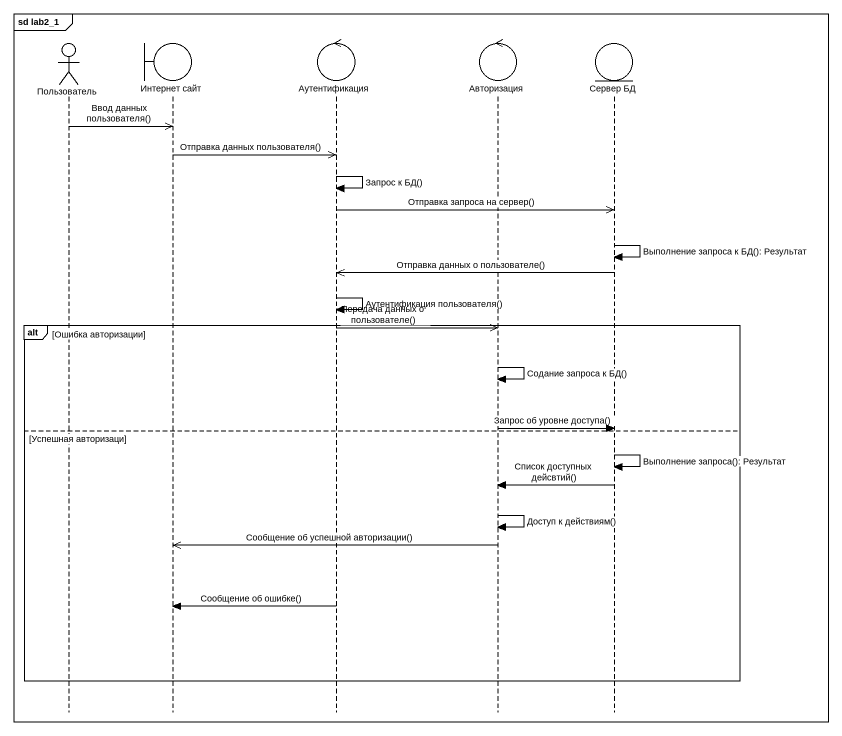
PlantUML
@startuml
mainframe sd lab2_1
hide footbox
actor Пользователь
boundary "Интернет сайт" as Интернет_сайт
control Аутентификация
control Авторизация
entity "Сервер БД" as Сервер_БД

Пользователь ->> Интернет_сайт : Ввод данных пользователя()
Интернет_сайт ->> Аутентификация : Отправка данных пользователя()
Аутентификация -> Аутентификация : Запрос к БД()
Аутентификация ->> Сервер_БД : Отправка запроса на сервер()
Сервер_БД -> Сервер_БД : Выполнение запроса к БД(): Результат
Сервер_БД ->> Аутентификация : Отправка данных о пользователе()
Аутентификация -> Аутентификация : Аутентификация пользователя()
alt Ошибка авторизации
  Аутентификация ->> Авторизация : Передача данных о пользователе()
  Авторизация -> Авторизация : Содание запроса к БД()
  Авторизация -> Сервер_БД : Запрос об уровне доступа()
else Успешная авторизаци
  Сервер_БД -> Сервер_БД : Выполнение запроса(): Результат
  Сервер_БД -> Авторизация : Список доступных дейсвтий()
  Авторизация -> Авторизация : Доступ к действиям()
  Авторизация ->> Интернет_сайт : Сообщение об успешной авторизации()
  Аутентификация -> Интернет_сайт : Сообщение об ошибке()
end
@enduml
